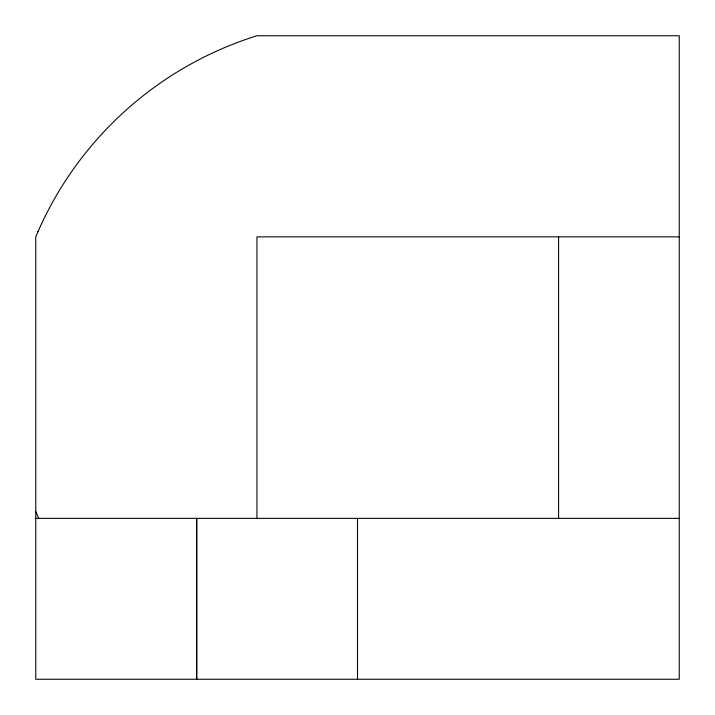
<?xml version="1.0" encoding="UTF-8"?>
<svg xmlns="http://www.w3.org/2000/svg" width="715" height="715" viewBox="0 0 715 715"><rect width="100%" height="100%" fill="white"/><g stroke="black" fill="none" stroke-linecap="round" stroke-linejoin="round"><path stroke-width="1.07" d="M679.25 236.844L256.953 236.844L256.953 518.375M35.75 518.375L679.25 518.375M35.75 511.547L38.717 518.375M558.594 236.844L558.594 518.375M357.5 518.375L357.5 679.25M196.759 518.375L196.759 679.25M196.625 518.375L196.625 679.25M37.958 231.705L35.75 236.844L35.75 679.25L679.25 679.25L679.25 35.75L256.953 35.75A354.774 354.774 0 0 0 37.958 231.705"/></g></svg>
